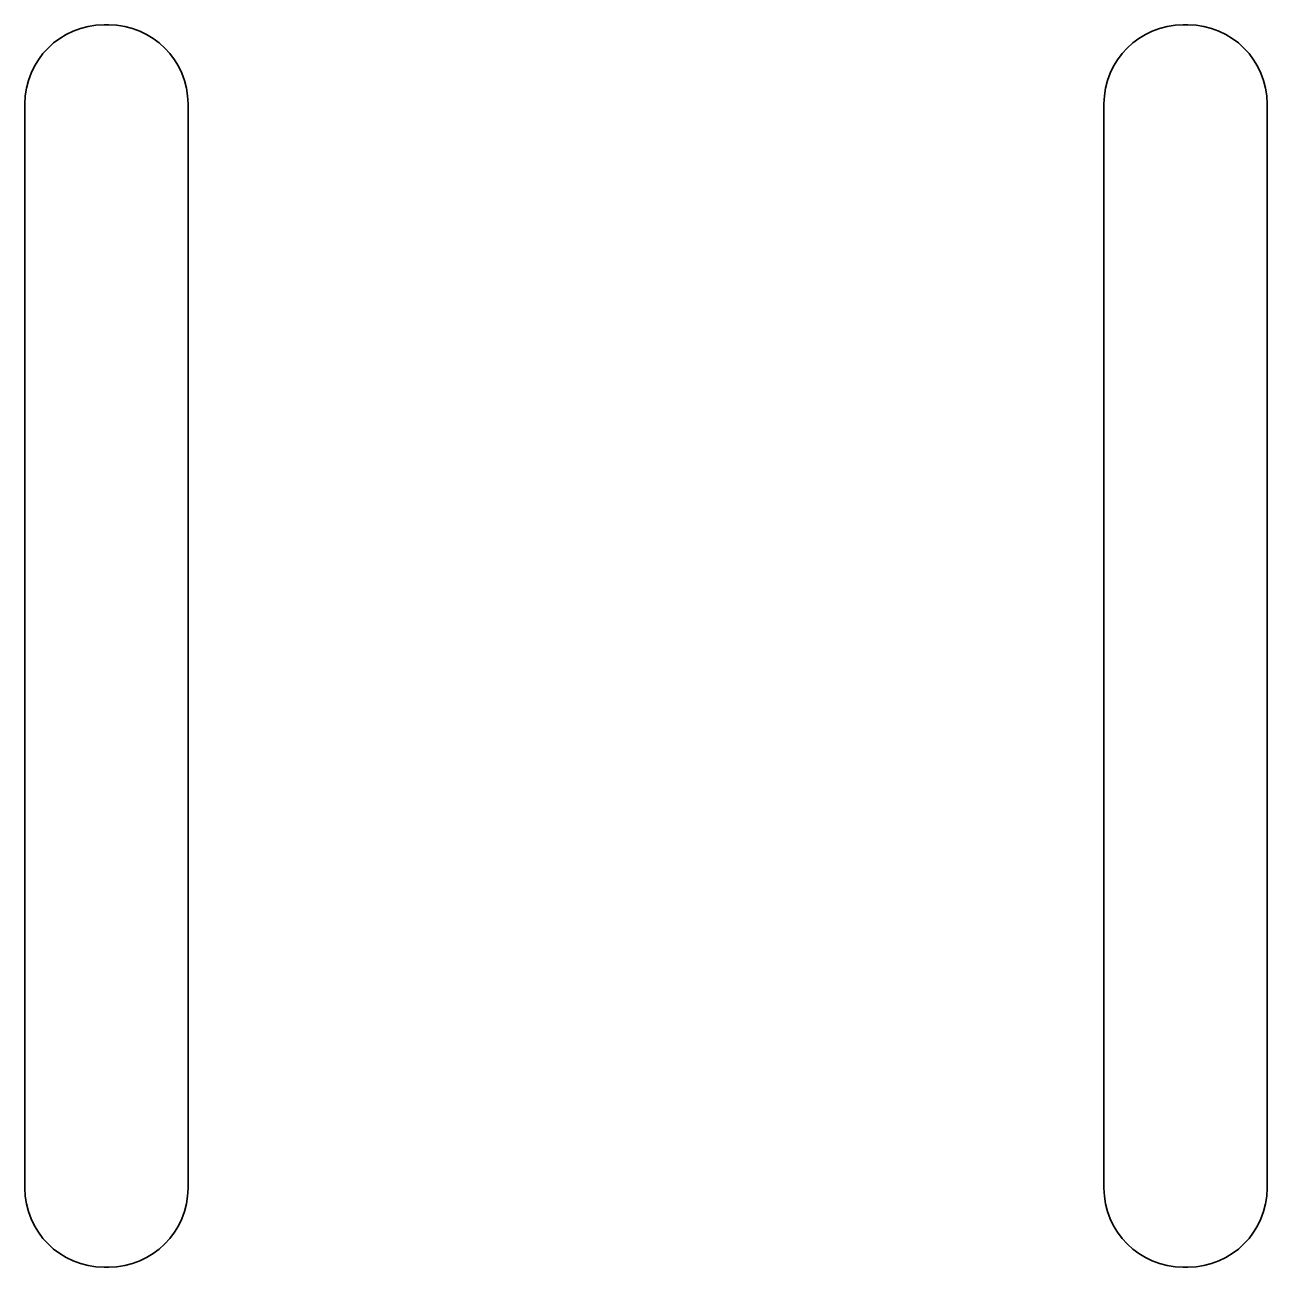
# Model space of a CAD drawing. Header units: inches. Extents: x 124.5 to 140.5, y -190.6 to -174.6.
import ezdxf

# ---------------------------------------------------------------- set-up
doc = ezdxf.new("R2010")
doc.units = ezdxf.units.IN
doc.header["$MEASUREMENT"] = 0
doc.layers.add('Capa 1', color=7, linetype='Continuous')

msp = doc.modelspace()

# ---------------------------------------------------------------- linework, layer by layer
at = {"layer": 'Capa 1', "color": 250, "lineweight": 35, "true_color": 0x1c1c1b}
for points in [[(125.613, -190.625), (125.613, -190.625), (125.55, -190.625), (125.55, -190.625), (124.987, -190.625), (124.531, -190.169), (124.531, -189.606), (124.531, -189.606), (124.531, -175.644), (124.531, -175.644), (124.531, -175.081), (124.987, -174.625), (125.55, -174.625), (125.55, -174.625), (125.613, -174.625), (125.613, -174.625), (126.176, -174.625), (126.632, -175.081), (126.632, -175.644), (126.632, -175.644), (126.632, -189.606), (126.632, -189.606), (126.632, -190.169), (126.176, -190.625), (125.613, -190.625)], [(139.511, -190.625), (139.511, -190.625), (139.448, -190.625), (139.448, -190.625), (138.885, -190.625), (138.429, -190.169), (138.429, -189.606), (138.429, -189.606), (138.429, -175.644), (138.429, -175.644), (138.429, -175.081), (138.885, -174.625), (139.448, -174.625), (139.448, -174.625), (139.511, -174.625), (139.511, -174.625), (140.074, -174.625), (140.531, -175.081), (140.531, -175.644), (140.531, -175.644), (140.531, -189.606), (140.531, -189.606), (140.531, -190.169), (140.074, -190.625), (139.511, -190.625)]]:
    msp.add_open_spline(points, degree=3, knots=[0, 0, 0, 0, 1, 1, 1, 2, 2, 2, 3, 3, 3, 4, 4, 4, 5, 5, 5, 6, 6, 6, 7, 7, 7, 8, 8, 8, 8], dxfattribs=at)

doc.saveas('drawing.dxf')
